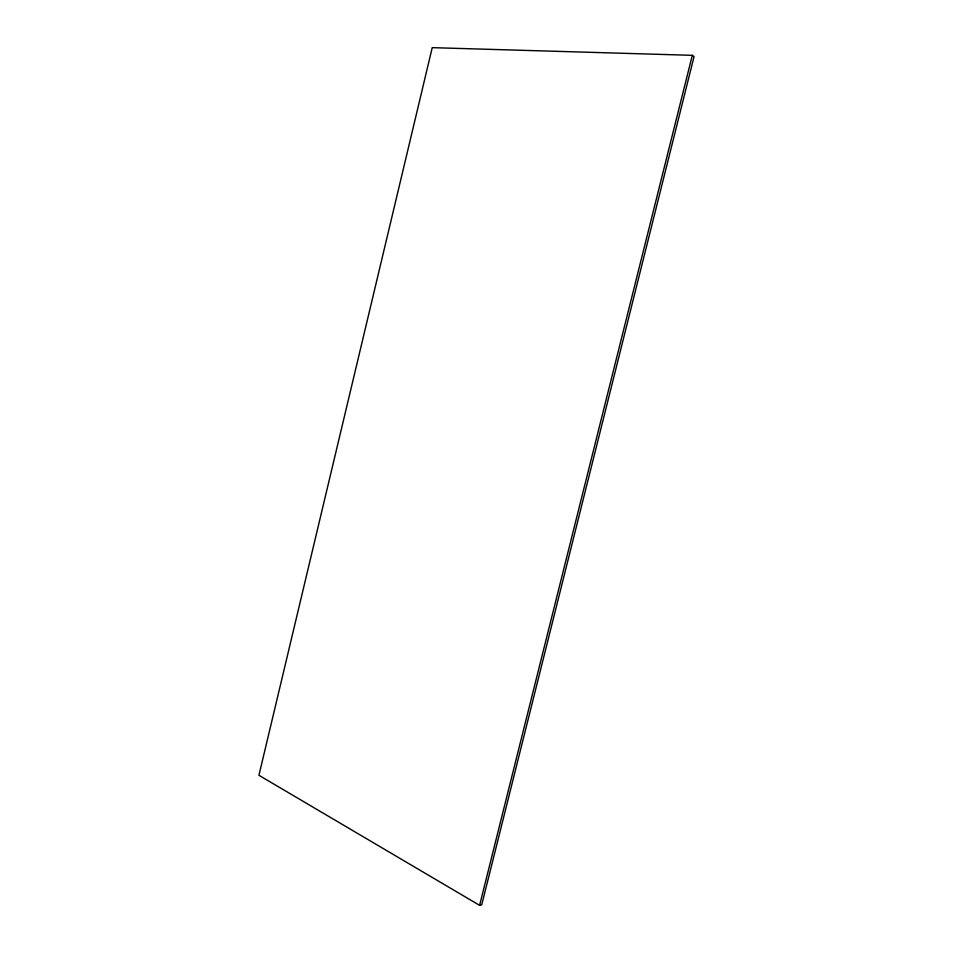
<?xml version="1.0" encoding="UTF-8"?>
<svg xmlns="http://www.w3.org/2000/svg" width="953" height="953" viewBox="0 0 953 953"><rect width="100%" height="100%" fill="white"/><g stroke="black" fill="none" stroke-linecap="round" stroke-linejoin="round"><path stroke-width="1.43" d="M479.609 905.35L692.307 55.334L432.233 47.65L258.93 775.277L479.609 905.35L481.73 904.802L694.07 56.549L692.307 55.334"/></g></svg>
